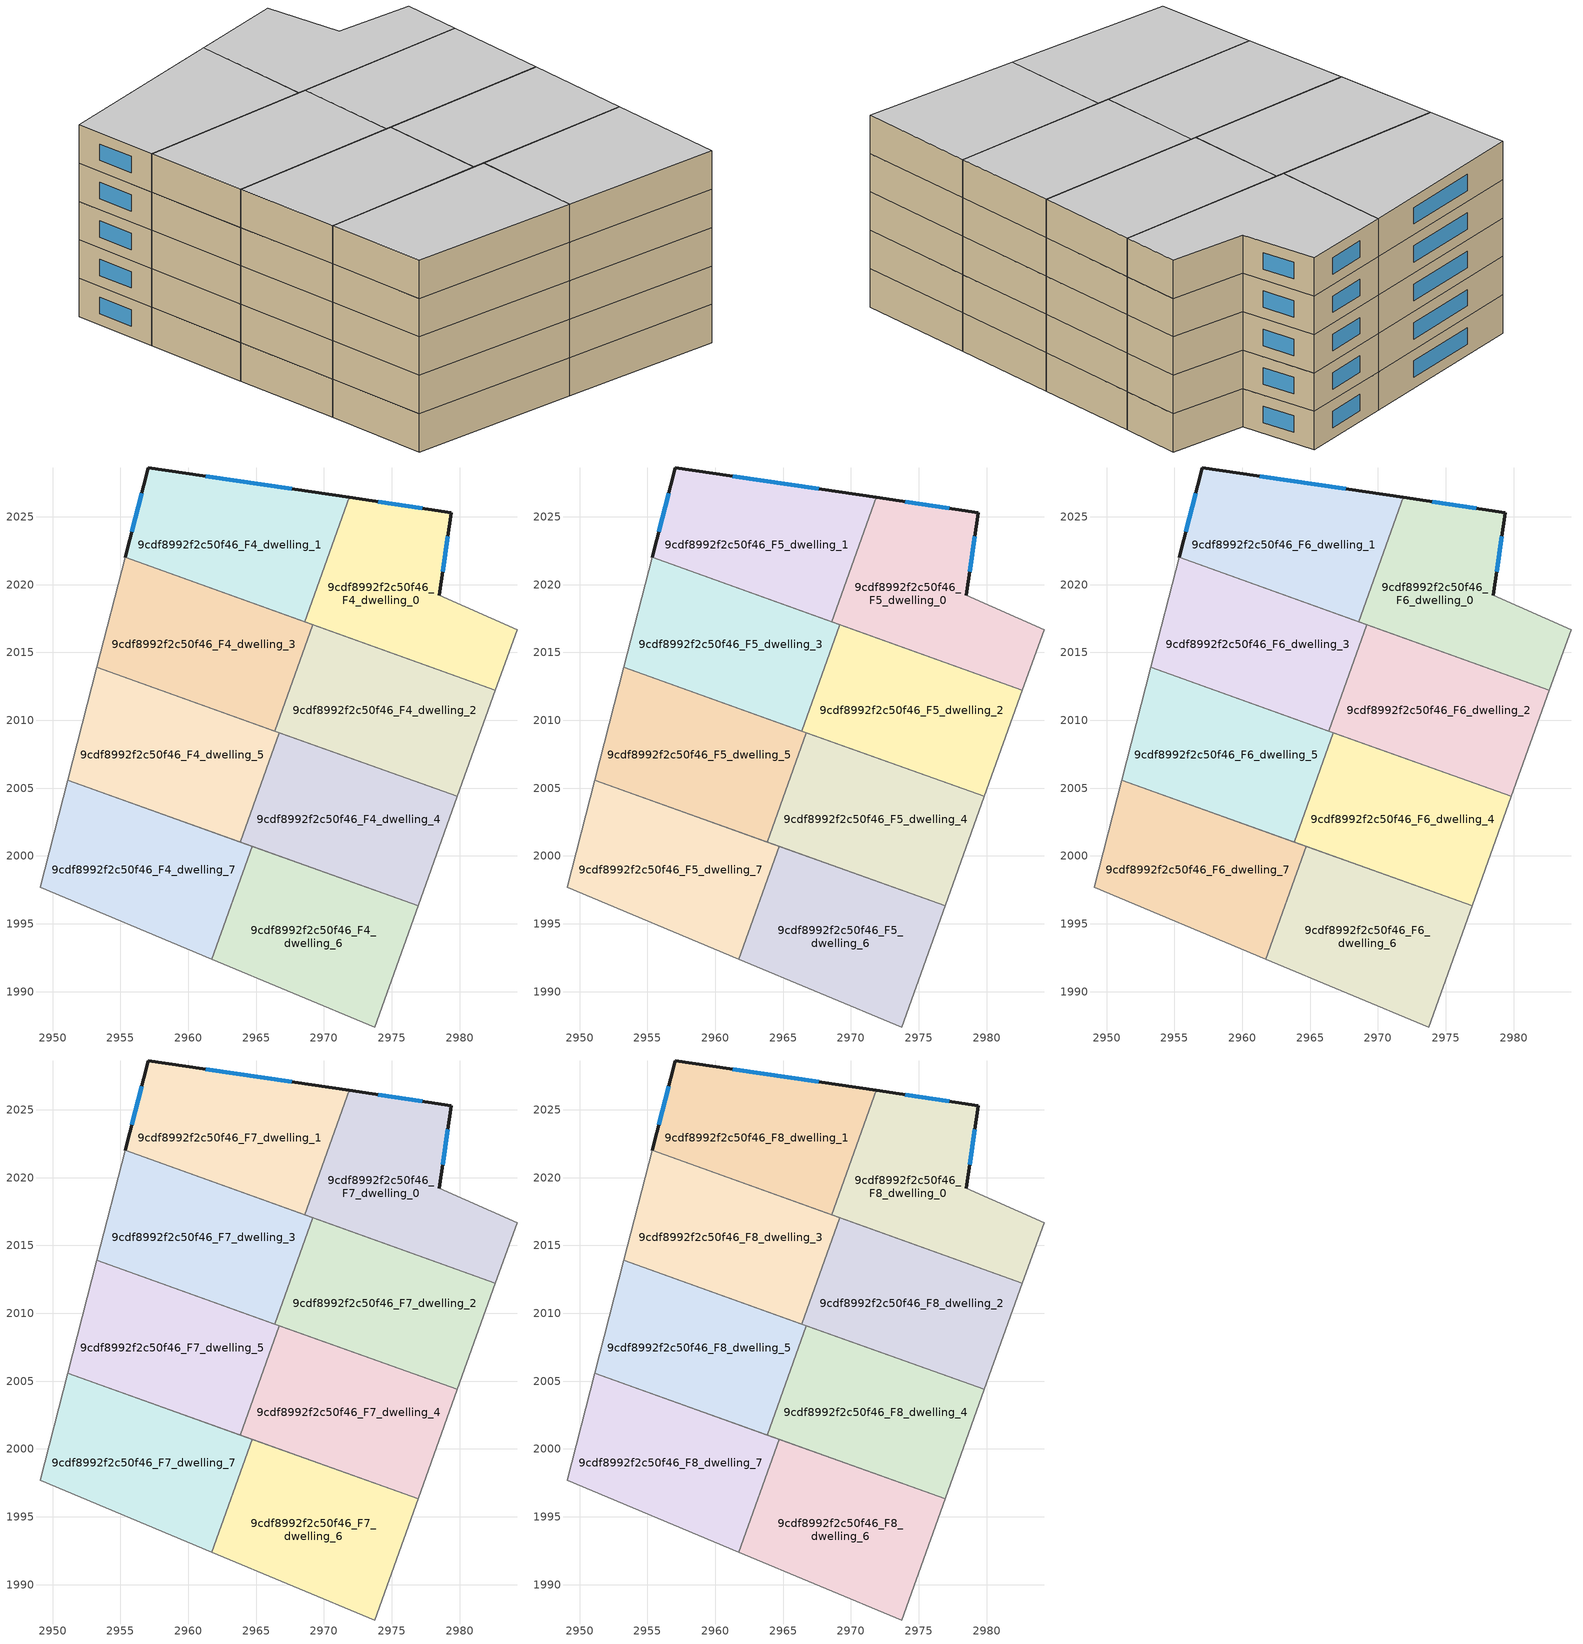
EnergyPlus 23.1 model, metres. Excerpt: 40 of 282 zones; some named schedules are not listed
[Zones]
9cdf8992f2c50f46_F4_dwelling_0
 floor to 9cdf8992f2c50f46_F3_dwelling_0 (EU_floor_Construction): 2979.39,2025.3 2978.5,2019.21 2984.23,2016.69 2982.64,2012.23 2968.57,2017.27 2971.85,2026.42 z12
 wall outside (EU_wall_Construction): 2978.5,2019.21 2979.39,2025.3 2971.85,2026.42 z12:15
 wall adiabatic (EU_wall_Construction): 2968.57,2017.27 2982.64,2012.23 2984.23,2016.69 2978.5,2019.21 z12:15
 wall to 9cdf8992f2c50f46_F4_dwelling_1 (EU_wall_Construction): 2971.85,2026.42 2968.57,2017.27 z12:15
 window (EU_Window_Construction): 2977.24,2025.62 2974.01,2026.1 / 2978.75,2020.95 2979.14,2023.56 z12.86:14.14
9cdf8992f2c50f46_F4_dwelling_1
 floor to 9cdf8992f2c50f46_F3_dwelling_1 (EU_floor_Construction): 2971.85,2026.42 2968.57,2017.27 2955.35,2022.01 2957.05,2028.62 z12
 wall outside (EU_wall_Construction): 2971.85,2026.42 2957.05,2028.62 2955.35,2022.01 z12:15
 wall adiabatic (EU_wall_Construction): 2955.35,2022.01 2968.57,2017.27 z12:15
 window (EU_Window_Construction): 2967.62,2027.05 2961.28,2028 / 2956.57,2026.73 2955.83,2023.9 z12.86:14.14
9cdf8992f2c50f46_F4_dwelling_2
 floor to 9cdf8992f2c50f46_F3_dwelling_2 (EU_floor_Construction): 2982.64,2012.23 2979.83,2004.39 2966.36,2009.21 2969.17,2017.05 z12
 wall adiabatic (EU_wall_Construction): 2966.36,2009.21 2979.83,2004.39 2982.64,2012.23 2969.17,2017.05 z12:15
 wall to 9cdf8992f2c50f46_F4_dwelling_3 (EU_wall_Construction): 2969.17,2017.05 2966.36,2009.21 z12:15
9cdf8992f2c50f46_F4_dwelling_3
 floor to 9cdf8992f2c50f46_F3_dwelling_3 (EU_floor_Construction): 2969.17,2017.05 2966.36,2009.21 2953.26,2013.91 2955.35,2022.01 z12
 wall adiabatic (EU_wall_Construction): 2969.17,2017.05 2955.35,2022.01 2953.26,2013.91 2966.36,2009.21 z12:15
9cdf8992f2c50f46_F4_dwelling_4
 floor to 9cdf8992f2c50f46_F3_dwelling_4 (EU_floor_Construction): 2979.83,2004.39 2976.94,1996.33 2963.84,2001.02 2966.73,2009.08 z12
 wall adiabatic (EU_wall_Construction): 2963.84,2001.02 2976.94,1996.33 2979.83,2004.39 2966.73,2009.08 z12:15
 wall to 9cdf8992f2c50f46_F4_dwelling_5 (EU_wall_Construction): 2966.73,2009.08 2963.84,2001.02 z12:15
9cdf8992f2c50f46_F4_dwelling_5
 floor to 9cdf8992f2c50f46_F3_dwelling_5 (EU_floor_Construction): 2966.73,2009.08 2963.84,2001.02 2951.11,2005.58 2953.26,2013.91 z12
 wall adiabatic (EU_wall_Construction): 2966.73,2009.08 2953.26,2013.91 2951.11,2005.58 2963.84,2001.02 z12:15
9cdf8992f2c50f46_F4_dwelling_6
 floor to 9cdf8992f2c50f46_F3_dwelling_6 (EU_floor_Construction): 2976.94,1996.33 2973.73,1987.37 2961.73,1992.39 2964.71,2000.71 z12
 wall adiabatic (EU_wall_Construction): 2961.73,1992.39 2973.73,1987.37 2976.94,1996.33 2964.71,2000.71 z12:15
 wall to 9cdf8992f2c50f46_F4_dwelling_7 (EU_wall_Construction): 2964.71,2000.71 2961.73,1992.39 z12:15
9cdf8992f2c50f46_F4_dwelling_7
 floor to 9cdf8992f2c50f46_F3_dwelling_7 (EU_floor_Construction): 2964.71,2000.71 2961.73,1992.39 2949.08,1997.68 2951.11,2005.58 z12
 wall adiabatic (EU_wall_Construction): 2964.71,2000.71 2951.11,2005.58 2949.08,1997.68 2961.73,1992.39 z12:15
9cdf8992f2c50f46_F5_dwelling_0
 floor to 9cdf8992f2c50f46_F4_dwelling_0 (EU_floor_Construction): 2979.39,2025.3 2978.5,2019.21 2984.23,2016.69 2982.64,2012.23 2968.57,2017.27 2971.85,2026.42 z15
 wall outside (EU_wall_Construction): 2978.5,2019.21 2979.39,2025.3 2971.85,2026.42 z15:18
 wall adiabatic (EU_wall_Construction): 2968.57,2017.27 2982.64,2012.23 2984.23,2016.69 2978.5,2019.21 z15:18
 wall to 9cdf8992f2c50f46_F5_dwelling_1 (EU_wall_Construction): 2971.85,2026.42 2968.57,2017.27 z15:18
 window (EU_Window_Construction): 2977.24,2025.62 2974.01,2026.1 / 2978.75,2020.95 2979.14,2023.56 z15.86:17.14
9cdf8992f2c50f46_F5_dwelling_1
 floor to 9cdf8992f2c50f46_F4_dwelling_1 (EU_floor_Construction): 2971.85,2026.42 2968.57,2017.27 2955.35,2022.01 2957.05,2028.62 z15
 wall outside (EU_wall_Construction): 2971.85,2026.42 2957.05,2028.62 2955.35,2022.01 z15:18
 wall adiabatic (EU_wall_Construction): 2955.35,2022.01 2968.57,2017.27 z15:18
 window (EU_Window_Construction): 2967.62,2027.05 2961.28,2028 / 2956.57,2026.73 2955.83,2023.9 z15.86:17.14
9cdf8992f2c50f46_F5_dwelling_2
 floor to 9cdf8992f2c50f46_F4_dwelling_2 (EU_floor_Construction): 2982.64,2012.23 2979.83,2004.39 2966.36,2009.21 2969.17,2017.05 z15
 wall adiabatic (EU_wall_Construction): 2966.36,2009.21 2979.83,2004.39 2982.64,2012.23 2969.17,2017.05 z15:18
 wall to 9cdf8992f2c50f46_F5_dwelling_3 (EU_wall_Construction): 2969.17,2017.05 2966.36,2009.21 z15:18
9cdf8992f2c50f46_F5_dwelling_3
 floor to 9cdf8992f2c50f46_F4_dwelling_3 (EU_floor_Construction): 2969.17,2017.05 2966.36,2009.21 2953.26,2013.91 2955.35,2022.01 z15
 wall adiabatic (EU_wall_Construction): 2969.17,2017.05 2955.35,2022.01 2953.26,2013.91 2966.36,2009.21 z15:18
9cdf8992f2c50f46_F5_dwelling_4
 floor to 9cdf8992f2c50f46_F4_dwelling_4 (EU_floor_Construction): 2979.83,2004.39 2976.94,1996.33 2963.84,2001.02 2966.73,2009.08 z15
 wall adiabatic (EU_wall_Construction): 2963.84,2001.02 2976.94,1996.33 2979.83,2004.39 2966.73,2009.08 z15:18
 wall to 9cdf8992f2c50f46_F5_dwelling_5 (EU_wall_Construction): 2966.73,2009.08 2963.84,2001.02 z15:18
9cdf8992f2c50f46_F5_dwelling_5
 floor to 9cdf8992f2c50f46_F4_dwelling_5 (EU_floor_Construction): 2966.73,2009.08 2963.84,2001.02 2951.11,2005.58 2953.26,2013.91 z15
 wall adiabatic (EU_wall_Construction): 2966.73,2009.08 2953.26,2013.91 2951.11,2005.58 2963.84,2001.02 z15:18
9cdf8992f2c50f46_F5_dwelling_6
 floor to 9cdf8992f2c50f46_F4_dwelling_6 (EU_floor_Construction): 2976.94,1996.33 2973.73,1987.37 2961.73,1992.39 2964.71,2000.71 z15
 wall adiabatic (EU_wall_Construction): 2961.73,1992.39 2973.73,1987.37 2976.94,1996.33 2964.71,2000.71 z15:18
 wall to 9cdf8992f2c50f46_F5_dwelling_7 (EU_wall_Construction): 2964.71,2000.71 2961.73,1992.39 z15:18
9cdf8992f2c50f46_F5_dwelling_7
 floor to 9cdf8992f2c50f46_F4_dwelling_7 (EU_floor_Construction): 2964.71,2000.71 2961.73,1992.39 2949.08,1997.68 2951.11,2005.58 z15
 wall adiabatic (EU_wall_Construction): 2964.71,2000.71 2951.11,2005.58 2949.08,1997.68 2961.73,1992.39 z15:18
9cdf8992f2c50f46_F6_dwelling_0
 floor to 9cdf8992f2c50f46_F5_dwelling_0 (EU_floor_Construction): 2979.39,2025.3 2978.5,2019.21 2984.23,2016.69 2982.64,2012.23 2968.57,2017.27 2971.85,2026.42 z18
 wall outside (EU_wall_Construction): 2978.5,2019.21 2979.39,2025.3 2971.85,2026.42 z18:21
 wall adiabatic (EU_wall_Construction): 2968.57,2017.27 2982.64,2012.23 2984.23,2016.69 2978.5,2019.21 z18:21
 wall to 9cdf8992f2c50f46_F6_dwelling_1 (EU_wall_Construction): 2971.85,2026.42 2968.57,2017.27 z18:21
 window (EU_Window_Construction): 2977.24,2025.62 2974.01,2026.1 / 2978.75,2020.95 2979.14,2023.56 z18.86:20.14
9cdf8992f2c50f46_F6_dwelling_1
 floor to 9cdf8992f2c50f46_F5_dwelling_1 (EU_floor_Construction): 2971.85,2026.42 2968.57,2017.27 2955.35,2022.01 2957.05,2028.62 z18
 wall outside (EU_wall_Construction): 2971.85,2026.42 2957.05,2028.62 2955.35,2022.01 z18:21
 wall adiabatic (EU_wall_Construction): 2955.35,2022.01 2968.57,2017.27 z18:21
 window (EU_Window_Construction): 2967.62,2027.05 2961.28,2028 / 2956.57,2026.73 2955.83,2023.9 z18.86:20.14
9cdf8992f2c50f46_F6_dwelling_2
 floor to 9cdf8992f2c50f46_F5_dwelling_2 (EU_floor_Construction): 2982.64,2012.23 2979.83,2004.39 2966.36,2009.21 2969.17,2017.05 z18
 wall adiabatic (EU_wall_Construction): 2966.36,2009.21 2979.83,2004.39 2982.64,2012.23 2969.17,2017.05 z18:21
 wall to 9cdf8992f2c50f46_F6_dwelling_3 (EU_wall_Construction): 2969.17,2017.05 2966.36,2009.21 z18:21
9cdf8992f2c50f46_F6_dwelling_3
 floor to 9cdf8992f2c50f46_F5_dwelling_3 (EU_floor_Construction): 2969.17,2017.05 2966.36,2009.21 2953.26,2013.91 2955.35,2022.01 z18
 wall adiabatic (EU_wall_Construction): 2969.17,2017.05 2955.35,2022.01 2953.26,2013.91 2966.36,2009.21 z18:21
9cdf8992f2c50f46_F6_dwelling_4
 floor to 9cdf8992f2c50f46_F5_dwelling_4 (EU_floor_Construction): 2979.83,2004.39 2976.94,1996.33 2963.84,2001.02 2966.73,2009.08 z18
 wall adiabatic (EU_wall_Construction): 2963.84,2001.02 2976.94,1996.33 2979.83,2004.39 2966.73,2009.08 z18:21
 wall to 9cdf8992f2c50f46_F6_dwelling_5 (EU_wall_Construction): 2966.73,2009.08 2963.84,2001.02 z18:21
9cdf8992f2c50f46_F6_dwelling_5
 floor to 9cdf8992f2c50f46_F5_dwelling_5 (EU_floor_Construction): 2966.73,2009.08 2963.84,2001.02 2951.11,2005.58 2953.26,2013.91 z18
 wall adiabatic (EU_wall_Construction): 2966.73,2009.08 2953.26,2013.91 2951.11,2005.58 2963.84,2001.02 z18:21
9cdf8992f2c50f46_F6_dwelling_6
 floor to 9cdf8992f2c50f46_F5_dwelling_6 (EU_floor_Construction): 2976.94,1996.33 2973.73,1987.37 2961.73,1992.39 2964.71,2000.71 z18
 wall adiabatic (EU_wall_Construction): 2961.73,1992.39 2973.73,1987.37 2976.94,1996.33 2964.71,2000.71 z18:21
 wall to 9cdf8992f2c50f46_F6_dwelling_7 (EU_wall_Construction): 2964.71,2000.71 2961.73,1992.39 z18:21
9cdf8992f2c50f46_F6_dwelling_7
 floor to 9cdf8992f2c50f46_F5_dwelling_7 (EU_floor_Construction): 2964.71,2000.71 2961.73,1992.39 2949.08,1997.68 2951.11,2005.58 z18
 wall adiabatic (EU_wall_Construction): 2964.71,2000.71 2951.11,2005.58 2949.08,1997.68 2961.73,1992.39 z18:21
9cdf8992f2c50f46_F7_dwelling_0
 floor to 9cdf8992f2c50f46_F6_dwelling_0 (EU_floor_Construction): 2979.39,2025.3 2978.5,2019.21 2984.23,2016.69 2982.64,2012.23 2968.57,2017.27 2971.85,2026.42 z21
 wall outside (EU_wall_Construction): 2978.5,2019.21 2979.39,2025.3 2971.85,2026.42 z21:24
 wall adiabatic (EU_wall_Construction): 2968.57,2017.27 2982.64,2012.23 2984.23,2016.69 2978.5,2019.21 z21:24
 wall to 9cdf8992f2c50f46_F7_dwelling_1 (EU_wall_Construction): 2971.85,2026.42 2968.57,2017.27 z21:24
 window (EU_Window_Construction): 2977.24,2025.62 2974.01,2026.1 / 2978.75,2020.95 2979.14,2023.56 z21.86:23.14
9cdf8992f2c50f46_F7_dwelling_1
 floor to 9cdf8992f2c50f46_F6_dwelling_1 (EU_floor_Construction): 2971.85,2026.42 2968.57,2017.27 2955.35,2022.01 2957.05,2028.62 z21
 wall outside (EU_wall_Construction): 2971.85,2026.42 2957.05,2028.62 2955.35,2022.01 z21:24
 wall adiabatic (EU_wall_Construction): 2955.35,2022.01 2968.57,2017.27 z21:24
 window (EU_Window_Construction): 2967.62,2027.05 2961.28,2028 / 2956.57,2026.73 2955.83,2023.9 z21.86:23.14
9cdf8992f2c50f46_F7_dwelling_2
 floor to 9cdf8992f2c50f46_F6_dwelling_2 (EU_floor_Construction): 2982.64,2012.23 2979.83,2004.39 2966.36,2009.21 2969.17,2017.05 z21
 wall adiabatic (EU_wall_Construction): 2966.36,2009.21 2979.83,2004.39 2982.64,2012.23 2969.17,2017.05 z21:24
 wall to 9cdf8992f2c50f46_F7_dwelling_3 (EU_wall_Construction): 2969.17,2017.05 2966.36,2009.21 z21:24
9cdf8992f2c50f46_F7_dwelling_3
 floor to 9cdf8992f2c50f46_F6_dwelling_3 (EU_floor_Construction): 2969.17,2017.05 2966.36,2009.21 2953.26,2013.91 2955.35,2022.01 z21
 wall adiabatic (EU_wall_Construction): 2969.17,2017.05 2955.35,2022.01 2953.26,2013.91 2966.36,2009.21 z21:24
9cdf8992f2c50f46_F7_dwelling_4
 floor to 9cdf8992f2c50f46_F6_dwelling_4 (EU_floor_Construction): 2979.83,2004.39 2976.94,1996.33 2963.84,2001.02 2966.73,2009.08 z21
 wall adiabatic (EU_wall_Construction): 2963.84,2001.02 2976.94,1996.33 2979.83,2004.39 2966.73,2009.08 z21:24
 wall to 9cdf8992f2c50f46_F7_dwelling_5 (EU_wall_Construction): 2966.73,2009.08 2963.84,2001.02 z21:24
9cdf8992f2c50f46_F7_dwelling_5
 floor to 9cdf8992f2c50f46_F6_dwelling_5 (EU_floor_Construction): 2966.73,2009.08 2963.84,2001.02 2951.11,2005.58 2953.26,2013.91 z21
 wall adiabatic (EU_wall_Construction): 2966.73,2009.08 2953.26,2013.91 2951.11,2005.58 2963.84,2001.02 z21:24
9cdf8992f2c50f46_F7_dwelling_6
 floor to 9cdf8992f2c50f46_F6_dwelling_6 (EU_floor_Construction): 2976.94,1996.33 2973.73,1987.37 2961.73,1992.39 2964.71,2000.71 z21
 wall adiabatic (EU_wall_Construction): 2961.73,1992.39 2973.73,1987.37 2976.94,1996.33 2964.71,2000.71 z21:24
 wall to 9cdf8992f2c50f46_F7_dwelling_7 (EU_wall_Construction): 2964.71,2000.71 2961.73,1992.39 z21:24
9cdf8992f2c50f46_F7_dwelling_7
 floor to 9cdf8992f2c50f46_F6_dwelling_7 (EU_floor_Construction): 2964.71,2000.71 2961.73,1992.39 2949.08,1997.68 2951.11,2005.58 z21
 wall adiabatic (EU_wall_Construction): 2964.71,2000.71 2951.11,2005.58 2949.08,1997.68 2961.73,1992.39 z21:24
9cdf8992f2c50f46_F8_dwelling_0
 floor to 9cdf8992f2c50f46_F7_dwelling_0 (EU_floor_Construction): 2979.39,2025.3 2978.5,2019.21 2984.23,2016.69 2982.64,2012.23 2968.57,2017.27 2971.85,2026.42 z24
 wall outside (EU_wall_Construction): 2978.5,2019.21 2979.39,2025.3 2971.85,2026.42 z24:27
 wall adiabatic (EU_wall_Construction): 2968.57,2017.27 2982.64,2012.23 2984.23,2016.69 2978.5,2019.21 z24:27
 wall to 9cdf8992f2c50f46_F8_dwelling_1 (EU_wall_Construction): 2971.85,2026.42 2968.57,2017.27 z24:27
 window (EU_Window_Construction): 2977.24,2025.62 2974.01,2026.1 / 2978.75,2020.95 2979.14,2023.56 z24.86:26.14
 ceiling to 9cdf8992f2c50f46_F9_dwelling_0 (EU_floor_Construction): 2982.64,2012.23 2984.23,2016.69 2978.5,2019.21 2979.39,2025.3 2971.85,2026.42 2968.57,2017.27 z27
9cdf8992f2c50f46_F8_dwelling_1
 floor to 9cdf8992f2c50f46_F7_dwelling_1 (EU_floor_Construction): 2971.85,2026.42 2968.57,2017.27 2955.35,2022.01 2957.05,2028.62 z24
 wall outside (EU_wall_Construction): 2971.85,2026.42 2957.05,2028.62 2955.35,2022.01 z24:27
 wall adiabatic (EU_wall_Construction): 2955.35,2022.01 2968.57,2017.27 z24:27
 window (EU_Window_Construction): 2967.62,2027.05 2961.28,2028 / 2956.57,2026.73 2955.83,2023.9 z24.86:26.14
 ceiling to 9cdf8992f2c50f46_F9_dwelling_1 (EU_floor_Construction): 2968.57,2017.27 2971.85,2026.42 2957.05,2028.62 2955.35,2022.01 z27
9cdf8992f2c50f46_F8_dwelling_2
 floor to 9cdf8992f2c50f46_F7_dwelling_2 (EU_floor_Construction): 2982.64,2012.23 2979.83,2004.39 2966.36,2009.21 2969.17,2017.05 z24
 wall adiabatic (EU_wall_Construction): 2966.36,2009.21 2979.83,2004.39 2982.64,2012.23 2969.17,2017.05 z24:27
 wall to 9cdf8992f2c50f46_F8_dwelling_3 (EU_wall_Construction): 2969.17,2017.05 2966.36,2009.21 z24:27
 ceiling to 9cdf8992f2c50f46_F9_dwelling_2 (EU_floor_Construction): 2979.83,2004.39 2982.64,2012.23 2969.17,2017.05 2966.36,2009.21 z27
9cdf8992f2c50f46_F8_dwelling_3
 floor to 9cdf8992f2c50f46_F7_dwelling_3 (EU_floor_Construction): 2969.17,2017.05 2966.36,2009.21 2953.26,2013.91 2955.35,2022.01 z24
 wall adiabatic (EU_wall_Construction): 2969.17,2017.05 2955.35,2022.01 2953.26,2013.91 2966.36,2009.21 z24:27
 ceiling to 9cdf8992f2c50f46_F9_dwelling_3 (EU_floor_Construction): 2966.36,2009.21 2969.17,2017.05 2955.35,2022.01 2953.26,2013.91 z27
9cdf8992f2c50f46_F8_dwelling_4
 floor to 9cdf8992f2c50f46_F7_dwelling_4 (EU_floor_Construction): 2979.83,2004.39 2976.94,1996.33 2963.84,2001.02 2966.73,2009.08 z24
 wall adiabatic (EU_wall_Construction): 2963.84,2001.02 2976.94,1996.33 2979.83,2004.39 2966.73,2009.08 z24:27
 wall to 9cdf8992f2c50f46_F8_dwelling_5 (EU_wall_Construction): 2966.73,2009.08 2963.84,2001.02 z24:27
 ceiling to 9cdf8992f2c50f46_F9_dwelling_4 (EU_floor_Construction): 2976.94,1996.33 2979.83,2004.39 2966.73,2009.08 2963.84,2001.02 z27
9cdf8992f2c50f46_F8_dwelling_5
 floor to 9cdf8992f2c50f46_F7_dwelling_5 (EU_floor_Construction): 2966.73,2009.08 2963.84,2001.02 2951.11,2005.58 2953.26,2013.91 z24
 wall adiabatic (EU_wall_Construction): 2966.73,2009.08 2953.26,2013.91 2951.11,2005.58 2963.84,2001.02 z24:27
 ceiling to 9cdf8992f2c50f46_F9_dwelling_5 (EU_floor_Construction): 2963.84,2001.02 2966.73,2009.08 2953.26,2013.91 2951.11,2005.58 z27
9cdf8992f2c50f46_F8_dwelling_6
 floor to 9cdf8992f2c50f46_F7_dwelling_6 (EU_floor_Construction): 2976.94,1996.33 2973.73,1987.37 2961.73,1992.39 2964.71,2000.71 z24
 wall adiabatic (EU_wall_Construction): 2961.73,1992.39 2973.73,1987.37 2976.94,1996.33 2964.71,2000.71 z24:27
 wall to 9cdf8992f2c50f46_F8_dwelling_7 (EU_wall_Construction): 2964.71,2000.71 2961.73,1992.39 z24:27
 ceiling to 9cdf8992f2c50f46_F9_dwelling_6 (EU_floor_Construction): 2973.73,1987.37 2976.94,1996.33 2964.71,2000.71 2961.73,1992.39 z27
9cdf8992f2c50f46_F8_dwelling_7
 floor to 9cdf8992f2c50f46_F7_dwelling_7 (EU_floor_Construction): 2964.71,2000.71 2961.73,1992.39 2949.08,1997.68 2951.11,2005.58 z24
 wall adiabatic (EU_wall_Construction): 2964.71,2000.71 2951.11,2005.58 2949.08,1997.68 2961.73,1992.39 z24:27
 ceiling to 9cdf8992f2c50f46_F9_dwelling_7 (EU_floor_Construction): 2961.73,1992.39 2964.71,2000.71 2951.11,2005.58 2949.08,1997.68 z27
[Building]
EU S2 Campaign: North Axis=0; Terrain=City; Solar Distribution=FullExterior
[Site:Location]
Helsinki-Vantaa.AP: Latitude=60.317; Longitude=24.963; Time Zone=2; Elevation=54.6
[SizingPeriod:WeatherFileDays]
AnnualSizingPeriod: Begin Month=1; Begin Day of Month=1; End Month=12; End Day of Month=31; Day of Week for Start Day=Monday; Use Weather File Daylight Saving Period=No; Use Weather File Rain and Snow Indicators=No
[MATERIAL]
EU_InternalMass_Material: Roughness=MediumRough; Thickness=0.1; Conductivity=1; Density=1800; Specific Heat=900; Thermal Absorptance=0.9; Solar Absorptance=0.7; Visible Absorptance=0.7
[MATERIAL:NOMASS] Roughness=MediumRough; Thermal Absorptance=0.9; Solar Absorptance=0.7; Visible Absorptance=0.7
Name | Thermal Resistance
EU_wall_NoMass | 5.91765
EU_floor_NoMass | 6.2875
[WINDOWMATERIAL:SIMPLEGLAZINGSYSTEM]
EU_Window_SimpleGlazing: UFactor=0.994035; Solar Heat Gain Coefficient=0.7; Visible Transmittance=0.7
[CONSTRUCTION]
EU_wall_Construction: EU_wall_NoMass
EU_floor_Construction: EU_floor_NoMass
EU_Window_Construction: EU_Window_SimpleGlazing
EU_InternalMass_Construction: EU_InternalMass_Material
[ZONE] Type=1; Multiplier=1; Ceiling Height=autocalculate; Floor Area=autocalculate; Part of Total Floor Area=Yes
Name | Volume
9cdf8992f2c50f46_F4_dwelling_0; 9cdf8992f2c50f46_F5_dwelling_0; 9cdf8992f2c50f46_F6_dwelling_0; 9cdf8992f2c50f46_F7_dwelling_0; 9cdf8992f2c50f46_F8_dwelling_0 | 357.466
9cdf8992f2c50f46_F4_dwelling_1; 9cdf8992f2c50f46_F5_dwelling_1; 9cdf8992f2c50f46_F6_dwelling_1; 9cdf8992f2c50f46_F7_dwelling_1; 9cdf8992f2c50f46_F8_dwelling_1 | 357.464
9cdf8992f2c50f46_F4_dwelling_2; 9cdf8992f2c50f46_F5_dwelling_2; 9cdf8992f2c50f46_F6_dwelling_2; 9cdf8992f2c50f46_F7_dwelling_2; 9cdf8992f2c50f46_F8_dwelling_2 | 357.456
9cdf8992f2c50f46_F4_dwelling_3; 9cdf8992f2c50f46_F5_dwelling_3; 9cdf8992f2c50f46_F6_dwelling_3; 9cdf8992f2c50f46_F7_dwelling_3; 9cdf8992f2c50f46_F8_dwelling_3 | 357.463
9cdf8992f2c50f46_F4_dwelling_4; 9cdf8992f2c50f46_F5_dwelling_4; 9cdf8992f2c50f46_F6_dwelling_4; 9cdf8992f2c50f46_F7_dwelling_4; 9cdf8992f2c50f46_F8_dwelling_4 | 357.469
9cdf8992f2c50f46_F4_dwelling_5; 9cdf8992f2c50f46_F5_dwelling_5; 9cdf8992f2c50f46_F6_dwelling_5; 9cdf8992f2c50f46_F7_dwelling_5; 9cdf8992f2c50f46_F8_dwelling_5 | 357.488
9cdf8992f2c50f46_F4_dwelling_6; 9cdf8992f2c50f46_F5_dwelling_6; 9cdf8992f2c50f46_F6_dwelling_6; 9cdf8992f2c50f46_F7_dwelling_6; 9cdf8992f2c50f46_F8_dwelling_6 | 357.472
9cdf8992f2c50f46_F4_dwelling_7; 9cdf8992f2c50f46_F5_dwelling_7; 9cdf8992f2c50f46_F6_dwelling_7; 9cdf8992f2c50f46_F7_dwelling_7; 9cdf8992f2c50f46_F8_dwelling_7 | 357.478
[INTERNALMASS] Construction=EU_InternalMass_Construction
Name | Zone or ZoneList | Surface Area
9cdf8992f2c50f46_F4_dwelling_0_EU_InternalMass | 9cdf8992f2c50f46_F4_dwelling_0 | 119.155
9cdf8992f2c50f46_F4_dwelling_1_EU_InternalMass | 9cdf8992f2c50f46_F4_dwelling_1 | 119.155
9cdf8992f2c50f46_F4_dwelling_2_EU_InternalMass | 9cdf8992f2c50f46_F4_dwelling_2 | 119.15
9cdf8992f2c50f46_F4_dwelling_3_EU_InternalMass | 9cdf8992f2c50f46_F4_dwelling_3 | 119.157
9cdf8992f2c50f46_F4_dwelling_4_EU_InternalMass | 9cdf8992f2c50f46_F4_dwelling_4 | 119.157
9cdf8992f2c50f46_F4_dwelling_5_EU_InternalMass | 9cdf8992f2c50f46_F4_dwelling_5 | 119.163
9cdf8992f2c50f46_F4_dwelling_6_EU_InternalMass | 9cdf8992f2c50f46_F4_dwelling_6 | 119.156
9cdf8992f2c50f46_F4_dwelling_7_EU_InternalMass | 9cdf8992f2c50f46_F4_dwelling_7 | 119.159
9cdf8992f2c50f46_F5_dwelling_0_EU_InternalMass | 9cdf8992f2c50f46_F5_dwelling_0 | 119.155
9cdf8992f2c50f46_F5_dwelling_1_EU_InternalMass | 9cdf8992f2c50f46_F5_dwelling_1 | 119.155
9cdf8992f2c50f46_F5_dwelling_2_EU_InternalMass | 9cdf8992f2c50f46_F5_dwelling_2 | 119.15
9cdf8992f2c50f46_F5_dwelling_3_EU_InternalMass | 9cdf8992f2c50f46_F5_dwelling_3 | 119.157
9cdf8992f2c50f46_F5_dwelling_4_EU_InternalMass | 9cdf8992f2c50f46_F5_dwelling_4 | 119.157
9cdf8992f2c50f46_F5_dwelling_5_EU_InternalMass | 9cdf8992f2c50f46_F5_dwelling_5 | 119.163
9cdf8992f2c50f46_F5_dwelling_6_EU_InternalMass | 9cdf8992f2c50f46_F5_dwelling_6 | 119.156
9cdf8992f2c50f46_F5_dwelling_7_EU_InternalMass | 9cdf8992f2c50f46_F5_dwelling_7 | 119.159
9cdf8992f2c50f46_F6_dwelling_0_EU_InternalMass | 9cdf8992f2c50f46_F6_dwelling_0 | 119.155
9cdf8992f2c50f46_F6_dwelling_1_EU_InternalMass | 9cdf8992f2c50f46_F6_dwelling_1 | 119.155
9cdf8992f2c50f46_F6_dwelling_2_EU_InternalMass | 9cdf8992f2c50f46_F6_dwelling_2 | 119.15
9cdf8992f2c50f46_F6_dwelling_3_EU_InternalMass | 9cdf8992f2c50f46_F6_dwelling_3 | 119.157
9cdf8992f2c50f46_F6_dwelling_4_EU_InternalMass | 9cdf8992f2c50f46_F6_dwelling_4 | 119.157
9cdf8992f2c50f46_F6_dwelling_5_EU_InternalMass | 9cdf8992f2c50f46_F6_dwelling_5 | 119.163
9cdf8992f2c50f46_F6_dwelling_6_EU_InternalMass | 9cdf8992f2c50f46_F6_dwelling_6 | 119.156
9cdf8992f2c50f46_F6_dwelling_7_EU_InternalMass | 9cdf8992f2c50f46_F6_dwelling_7 | 119.159
9cdf8992f2c50f46_F7_dwelling_0_EU_InternalMass | 9cdf8992f2c50f46_F7_dwelling_0 | 119.155
9cdf8992f2c50f46_F7_dwelling_1_EU_InternalMass | 9cdf8992f2c50f46_F7_dwelling_1 | 119.155
9cdf8992f2c50f46_F7_dwelling_2_EU_InternalMass | 9cdf8992f2c50f46_F7_dwelling_2 | 119.15
9cdf8992f2c50f46_F7_dwelling_3_EU_InternalMass | 9cdf8992f2c50f46_F7_dwelling_3 | 119.157
9cdf8992f2c50f46_F7_dwelling_4_EU_InternalMass | 9cdf8992f2c50f46_F7_dwelling_4 | 119.157
9cdf8992f2c50f46_F7_dwelling_5_EU_InternalMass | 9cdf8992f2c50f46_F7_dwelling_5 | 119.163
9cdf8992f2c50f46_F7_dwelling_6_EU_InternalMass | 9cdf8992f2c50f46_F7_dwelling_6 | 119.156
9cdf8992f2c50f46_F7_dwelling_7_EU_InternalMass | 9cdf8992f2c50f46_F7_dwelling_7 | 119.159
9cdf8992f2c50f46_F8_dwelling_0_EU_InternalMass | 9cdf8992f2c50f46_F8_dwelling_0 | 119.155
9cdf8992f2c50f46_F8_dwelling_1_EU_InternalMass | 9cdf8992f2c50f46_F8_dwelling_1 | 119.155
9cdf8992f2c50f46_F8_dwelling_2_EU_InternalMass | 9cdf8992f2c50f46_F8_dwelling_2 | 119.15
9cdf8992f2c50f46_F8_dwelling_3_EU_InternalMass | 9cdf8992f2c50f46_F8_dwelling_3 | 119.157
9cdf8992f2c50f46_F8_dwelling_4_EU_InternalMass | 9cdf8992f2c50f46_F8_dwelling_4 | 119.157
9cdf8992f2c50f46_F8_dwelling_5_EU_InternalMass | 9cdf8992f2c50f46_F8_dwelling_5 | 119.163
9cdf8992f2c50f46_F8_dwelling_6_EU_InternalMass | 9cdf8992f2c50f46_F8_dwelling_6 | 119.156
9cdf8992f2c50f46_F8_dwelling_7_EU_InternalMass | 9cdf8992f2c50f46_F8_dwelling_7 | 119.159
[OTHEREQUIPMENT] Fuel Type=Electricity; Design Level Calculation Method=Watts/Area; Power per Zone Floor Area=1; Fraction Latent=0; Fraction Radiant=0; Fraction Lost=0; Carbon Dioxide Generation Rate=0; EndUse Subcategory=EU_Step8_InternalGains
Name | Zone or ZoneList or Space or SpaceList | Schedule
EU_Step8_InternalGain_9cdf8992f2c50f46_F4_dwelling_0_f000 | 9cdf8992f2c50f46_F4_dwelling_0 | EU_Step8_GainSchedule_9cdf8992f2c50f46_F4_dwelling_0_f000
EU_Step8_InternalGain_9cdf8992f2c50f46_F4_dwelling_1_f000 | 9cdf8992f2c50f46_F4_dwelling_1 | EU_Step8_GainSchedule_9cdf8992f2c50f46_F4_dwelling_1_f000
EU_Step8_InternalGain_9cdf8992f2c50f46_F4_dwelling_2_f000 | 9cdf8992f2c50f46_F4_dwelling_2 | EU_Step8_GainSchedule_9cdf8992f2c50f46_F4_dwelling_2_f000
EU_Step8_InternalGain_9cdf8992f2c50f46_F4_dwelling_3_f000 | 9cdf8992f2c50f46_F4_dwelling_3 | EU_Step8_GainSchedule_9cdf8992f2c50f46_F4_dwelling_3_f000
EU_Step8_InternalGain_9cdf8992f2c50f46_F4_dwelling_4_f000 | 9cdf8992f2c50f46_F4_dwelling_4 | EU_Step8_GainSchedule_9cdf8992f2c50f46_F4_dwelling_4_f000
EU_Step8_InternalGain_9cdf8992f2c50f46_F4_dwelling_5_f000 | 9cdf8992f2c50f46_F4_dwelling_5 | EU_Step8_GainSchedule_9cdf8992f2c50f46_F4_dwelling_5_f000
EU_Step8_InternalGain_9cdf8992f2c50f46_F4_dwelling_6_f000 | 9cdf8992f2c50f46_F4_dwelling_6 | EU_Step8_GainSchedule_9cdf8992f2c50f46_F4_dwelling_6_f000
EU_Step8_InternalGain_9cdf8992f2c50f46_F4_dwelling_7_f000 | 9cdf8992f2c50f46_F4_dwelling_7 | EU_Step8_GainSchedule_9cdf8992f2c50f46_F4_dwelling_7_f000
EU_Step8_InternalGain_9cdf8992f2c50f46_F5_dwelling_0_f000 | 9cdf8992f2c50f46_F5_dwelling_0 | EU_Step8_GainSchedule_9cdf8992f2c50f46_F5_dwelling_0_f000
EU_Step8_InternalGain_9cdf8992f2c50f46_F5_dwelling_1_f000 | 9cdf8992f2c50f46_F5_dwelling_1 | EU_Step8_GainSchedule_9cdf8992f2c50f46_F5_dwelling_1_f000
EU_Step8_InternalGain_9cdf8992f2c50f46_F5_dwelling_2_f000 | 9cdf8992f2c50f46_F5_dwelling_2 | EU_Step8_GainSchedule_9cdf8992f2c50f46_F5_dwelling_2_f000
EU_Step8_InternalGain_9cdf8992f2c50f46_F5_dwelling_3_f000 | 9cdf8992f2c50f46_F5_dwelling_3 | EU_Step8_GainSchedule_9cdf8992f2c50f46_F5_dwelling_3_f000
EU_Step8_InternalGain_9cdf8992f2c50f46_F5_dwelling_4_f000 | 9cdf8992f2c50f46_F5_dwelling_4 | EU_Step8_GainSchedule_9cdf8992f2c50f46_F5_dwelling_4_f000
EU_Step8_InternalGain_9cdf8992f2c50f46_F5_dwelling_5_f000 | 9cdf8992f2c50f46_F5_dwelling_5 | EU_Step8_GainSchedule_9cdf8992f2c50f46_F5_dwelling_5_f000
EU_Step8_InternalGain_9cdf8992f2c50f46_F5_dwelling_6_f000 | 9cdf8992f2c50f46_F5_dwelling_6 | EU_Step8_GainSchedule_9cdf8992f2c50f46_F5_dwelling_6_f000
EU_Step8_InternalGain_9cdf8992f2c50f46_F5_dwelling_7_f000 | 9cdf8992f2c50f46_F5_dwelling_7 | EU_Step8_GainSchedule_9cdf8992f2c50f46_F5_dwelling_7_f000
EU_Step8_InternalGain_9cdf8992f2c50f46_F6_dwelling_0_f000 | 9cdf8992f2c50f46_F6_dwelling_0 | EU_Step8_GainSchedule_9cdf8992f2c50f46_F6_dwelling_0_f000
EU_Step8_InternalGain_9cdf8992f2c50f46_F6_dwelling_1_f000 | 9cdf8992f2c50f46_F6_dwelling_1 | EU_Step8_GainSchedule_9cdf8992f2c50f46_F6_dwelling_1_f000
EU_Step8_InternalGain_9cdf8992f2c50f46_F6_dwelling_2_f000 | 9cdf8992f2c50f46_F6_dwelling_2 | EU_Step8_GainSchedule_9cdf8992f2c50f46_F6_dwelling_2_f000
EU_Step8_InternalGain_9cdf8992f2c50f46_F6_dwelling_3_f000 | 9cdf8992f2c50f46_F6_dwelling_3 | EU_Step8_GainSchedule_9cdf8992f2c50f46_F6_dwelling_3_f000
EU_Step8_InternalGain_9cdf8992f2c50f46_F6_dwelling_4_f000 | 9cdf8992f2c50f46_F6_dwelling_4 | EU_Step8_GainSchedule_9cdf8992f2c50f46_F6_dwelling_4_f000
EU_Step8_InternalGain_9cdf8992f2c50f46_F6_dwelling_5_f000 | 9cdf8992f2c50f46_F6_dwelling_5 | EU_Step8_GainSchedule_9cdf8992f2c50f46_F6_dwelling_5_f000
EU_Step8_InternalGain_9cdf8992f2c50f46_F6_dwelling_6_f000 | 9cdf8992f2c50f46_F6_dwelling_6 | EU_Step8_GainSchedule_9cdf8992f2c50f46_F6_dwelling_6_f000
EU_Step8_InternalGain_9cdf8992f2c50f46_F6_dwelling_7_f000 | 9cdf8992f2c50f46_F6_dwelling_7 | EU_Step8_GainSchedule_9cdf8992f2c50f46_F6_dwelling_7_f000
EU_Step8_InternalGain_9cdf8992f2c50f46_F7_dwelling_0_f000 | 9cdf8992f2c50f46_F7_dwelling_0 | EU_Step8_GainSchedule_9cdf8992f2c50f46_F7_dwelling_0_f000
EU_Step8_InternalGain_9cdf8992f2c50f46_F7_dwelling_1_f000 | 9cdf8992f2c50f46_F7_dwelling_1 | EU_Step8_GainSchedule_9cdf8992f2c50f46_F7_dwelling_1_f000
EU_Step8_InternalGain_9cdf8992f2c50f46_F7_dwelling_2_f000 | 9cdf8992f2c50f46_F7_dwelling_2 | EU_Step8_GainSchedule_9cdf8992f2c50f46_F7_dwelling_2_f000
EU_Step8_InternalGain_9cdf8992f2c50f46_F7_dwelling_3_f000 | 9cdf8992f2c50f46_F7_dwelling_3 | EU_Step8_GainSchedule_9cdf8992f2c50f46_F7_dwelling_3_f000
EU_Step8_InternalGain_9cdf8992f2c50f46_F7_dwelling_4_f000 | 9cdf8992f2c50f46_F7_dwelling_4 | EU_Step8_GainSchedule_9cdf8992f2c50f46_F7_dwelling_4_f000
EU_Step8_InternalGain_9cdf8992f2c50f46_F7_dwelling_5_f000 | 9cdf8992f2c50f46_F7_dwelling_5 | EU_Step8_GainSchedule_9cdf8992f2c50f46_F7_dwelling_5_f000
EU_Step8_InternalGain_9cdf8992f2c50f46_F7_dwelling_6_f000 | 9cdf8992f2c50f46_F7_dwelling_6 | EU_Step8_GainSchedule_9cdf8992f2c50f46_F7_dwelling_6_f000
EU_Step8_InternalGain_9cdf8992f2c50f46_F7_dwelling_7_f000 | 9cdf8992f2c50f46_F7_dwelling_7 | EU_Step8_GainSchedule_9cdf8992f2c50f46_F7_dwelling_7_f000
EU_Step8_InternalGain_9cdf8992f2c50f46_F8_dwelling_0_f000 | 9cdf8992f2c50f46_F8_dwelling_0 | EU_Step8_GainSchedule_9cdf8992f2c50f46_F8_dwelling_0_f000
EU_Step8_InternalGain_9cdf8992f2c50f46_F8_dwelling_1_f000 | 9cdf8992f2c50f46_F8_dwelling_1 | EU_Step8_GainSchedule_9cdf8992f2c50f46_F8_dwelling_1_f000
EU_Step8_InternalGain_9cdf8992f2c50f46_F8_dwelling_2_f000 | 9cdf8992f2c50f46_F8_dwelling_2 | EU_Step8_GainSchedule_9cdf8992f2c50f46_F8_dwelling_2_f000
EU_Step8_InternalGain_9cdf8992f2c50f46_F8_dwelling_3_f000 | 9cdf8992f2c50f46_F8_dwelling_3 | EU_Step8_GainSchedule_9cdf8992f2c50f46_F8_dwelling_3_f000
EU_Step8_InternalGain_9cdf8992f2c50f46_F8_dwelling_4_f000 | 9cdf8992f2c50f46_F8_dwelling_4 | EU_Step8_GainSchedule_9cdf8992f2c50f46_F8_dwelling_4_f000
EU_Step8_InternalGain_9cdf8992f2c50f46_F8_dwelling_5_f000 | 9cdf8992f2c50f46_F8_dwelling_5 | EU_Step8_GainSchedule_9cdf8992f2c50f46_F8_dwelling_5_f000
EU_Step8_InternalGain_9cdf8992f2c50f46_F8_dwelling_6_f000 | 9cdf8992f2c50f46_F8_dwelling_6 | EU_Step8_GainSchedule_9cdf8992f2c50f46_F8_dwelling_6_f000
EU_Step8_InternalGain_9cdf8992f2c50f46_F8_dwelling_7_f000 | 9cdf8992f2c50f46_F8_dwelling_7 | EU_Step8_GainSchedule_9cdf8992f2c50f46_F8_dwelling_7_f000
[ZONEVENTILATION:DESIGNFLOWRATE] Schedule=EU_AlwaysOn; Design Flow Rate Calculation Method=AirChanges/Hour; Air Changes per Hour=0.596421; Ventilation Type=Natural; Fan Pressure Rise=0; Fan Total Efficiency=1; Constant Term Coefficient=1; Temperature Term Coefficient=0; Velocity Term Coefficient=0; Velocity Squared Term Coefficient=0; Minimum Indoor Temperature=-100; Maximum Indoor Temperature=100; Delta Temperature=-100; Minimum Outdoor Temperature=-100; Maximum Outdoor Temperature=100; Maximum Wind Speed=40
Name | Zone or ZoneList or Space or SpaceList
EU_ConstantAir_9cdf8992f2c50f46_F4_dwelling_0 | 9cdf8992f2c50f46_F4_dwelling_0
EU_ConstantAir_9cdf8992f2c50f46_F4_dwelling_1 | 9cdf8992f2c50f46_F4_dwelling_1
EU_ConstantAir_9cdf8992f2c50f46_F4_dwelling_2 | 9cdf8992f2c50f46_F4_dwelling_2
EU_ConstantAir_9cdf8992f2c50f46_F4_dwelling_3 | 9cdf8992f2c50f46_F4_dwelling_3
EU_ConstantAir_9cdf8992f2c50f46_F4_dwelling_4 | 9cdf8992f2c50f46_F4_dwelling_4
EU_ConstantAir_9cdf8992f2c50f46_F4_dwelling_5 | 9cdf8992f2c50f46_F4_dwelling_5
EU_ConstantAir_9cdf8992f2c50f46_F4_dwelling_6 | 9cdf8992f2c50f46_F4_dwelling_6
EU_ConstantAir_9cdf8992f2c50f46_F4_dwelling_7 | 9cdf8992f2c50f46_F4_dwelling_7
EU_ConstantAir_9cdf8992f2c50f46_F5_dwelling_0 | 9cdf8992f2c50f46_F5_dwelling_0
EU_ConstantAir_9cdf8992f2c50f46_F5_dwelling_1 | 9cdf8992f2c50f46_F5_dwelling_1
EU_ConstantAir_9cdf8992f2c50f46_F5_dwelling_2 | 9cdf8992f2c50f46_F5_dwelling_2
EU_ConstantAir_9cdf8992f2c50f46_F5_dwelling_3 | 9cdf8992f2c50f46_F5_dwelling_3
EU_ConstantAir_9cdf8992f2c50f46_F5_dwelling_4 | 9cdf8992f2c50f46_F5_dwelling_4
EU_ConstantAir_9cdf8992f2c50f46_F5_dwelling_5 | 9cdf8992f2c50f46_F5_dwelling_5
EU_ConstantAir_9cdf8992f2c50f46_F5_dwelling_6 | 9cdf8992f2c50f46_F5_dwelling_6
EU_ConstantAir_9cdf8992f2c50f46_F5_dwelling_7 | 9cdf8992f2c50f46_F5_dwelling_7
EU_ConstantAir_9cdf8992f2c50f46_F6_dwelling_0 | 9cdf8992f2c50f46_F6_dwelling_0
EU_ConstantAir_9cdf8992f2c50f46_F6_dwelling_1 | 9cdf8992f2c50f46_F6_dwelling_1
EU_ConstantAir_9cdf8992f2c50f46_F6_dwelling_2 | 9cdf8992f2c50f46_F6_dwelling_2
EU_ConstantAir_9cdf8992f2c50f46_F6_dwelling_3 | 9cdf8992f2c50f46_F6_dwelling_3
EU_ConstantAir_9cdf8992f2c50f46_F6_dwelling_4 | 9cdf8992f2c50f46_F6_dwelling_4
EU_ConstantAir_9cdf8992f2c50f46_F6_dwelling_5 | 9cdf8992f2c50f46_F6_dwelling_5
EU_ConstantAir_9cdf8992f2c50f46_F6_dwelling_6 | 9cdf8992f2c50f46_F6_dwelling_6
EU_ConstantAir_9cdf8992f2c50f46_F6_dwelling_7 | 9cdf8992f2c50f46_F6_dwelling_7
EU_ConstantAir_9cdf8992f2c50f46_F7_dwelling_0 | 9cdf8992f2c50f46_F7_dwelling_0
EU_ConstantAir_9cdf8992f2c50f46_F7_dwelling_1 | 9cdf8992f2c50f46_F7_dwelling_1
EU_ConstantAir_9cdf8992f2c50f46_F7_dwelling_2 | 9cdf8992f2c50f46_F7_dwelling_2
EU_ConstantAir_9cdf8992f2c50f46_F7_dwelling_3 | 9cdf8992f2c50f46_F7_dwelling_3
EU_ConstantAir_9cdf8992f2c50f46_F7_dwelling_4 | 9cdf8992f2c50f46_F7_dwelling_4
EU_ConstantAir_9cdf8992f2c50f46_F7_dwelling_5 | 9cdf8992f2c50f46_F7_dwelling_5
EU_ConstantAir_9cdf8992f2c50f46_F7_dwelling_6 | 9cdf8992f2c50f46_F7_dwelling_6
EU_ConstantAir_9cdf8992f2c50f46_F7_dwelling_7 | 9cdf8992f2c50f46_F7_dwelling_7
EU_ConstantAir_9cdf8992f2c50f46_F8_dwelling_0 | 9cdf8992f2c50f46_F8_dwelling_0
EU_ConstantAir_9cdf8992f2c50f46_F8_dwelling_1 | 9cdf8992f2c50f46_F8_dwelling_1
EU_ConstantAir_9cdf8992f2c50f46_F8_dwelling_2 | 9cdf8992f2c50f46_F8_dwelling_2
EU_ConstantAir_9cdf8992f2c50f46_F8_dwelling_3 | 9cdf8992f2c50f46_F8_dwelling_3
EU_ConstantAir_9cdf8992f2c50f46_F8_dwelling_4 | 9cdf8992f2c50f46_F8_dwelling_4
EU_ConstantAir_9cdf8992f2c50f46_F8_dwelling_5 | 9cdf8992f2c50f46_F8_dwelling_5
EU_ConstantAir_9cdf8992f2c50f46_F8_dwelling_6 | 9cdf8992f2c50f46_F8_dwelling_6
EU_ConstantAir_9cdf8992f2c50f46_F8_dwelling_7 | 9cdf8992f2c50f46_F8_dwelling_7
[HVACTEMPLATE:ZONE:IDEALLOADSAIRSYSTEM] System Availability Schedule=EU_AlwaysOn; Maximum Heating Supply Air Temperature=50; Minimum Cooling Supply Air Temperature=13; Maximum Heating Supply Air Humidity Ratio=0.0156; Minimum Cooling Supply Air Humidity Ratio=0.0077; Heating Limit=NoLimit; Cooling Limit=NoLimit; Heating Availability Schedule=EU_AlwaysOn; Cooling Availability Schedule=EU_CoolingOff; Dehumidification Control Type=ConstantSensibleHeatRatio; Cooling Sensible Heat Ratio=0.7; Dehumidification Setpoint=60; Humidification Control Type=None; Humidification Setpoint=30; Outdoor Air Method=None; Outdoor Air Flow Rate per Person=0.00944; Outdoor Air Flow Rate per Zone Floor Area=0; Outdoor Air Flow Rate per Zone=0; Demand Controlled Ventilation Type=None; Outdoor Air Economizer Type=NoEconomizer; Heat Recovery Type=None; Sensible Heat Recovery Effectiveness=0.7; Latent Heat Recovery Effectiveness=0.65
Name | Template Thermostat
9cdf8992f2c50f46_F4_dwelling_0 | EU_HeatOnly_9cdf8992f2c50f46_F4_dwelling_0
9cdf8992f2c50f46_F4_dwelling_1 | EU_HeatOnly_9cdf8992f2c50f46_F4_dwelling_1
9cdf8992f2c50f46_F4_dwelling_2 | EU_HeatOnly_9cdf8992f2c50f46_F4_dwelling_2
9cdf8992f2c50f46_F4_dwelling_3 | EU_HeatOnly_9cdf8992f2c50f46_F4_dwelling_3
9cdf8992f2c50f46_F4_dwelling_4 | EU_HeatOnly_9cdf8992f2c50f46_F4_dwelling_4
9cdf8992f2c50f46_F4_dwelling_5 | EU_HeatOnly_9cdf8992f2c50f46_F4_dwelling_5
9cdf8992f2c50f46_F4_dwelling_6 | EU_HeatOnly_9cdf8992f2c50f46_F4_dwelling_6
9cdf8992f2c50f46_F4_dwelling_7 | EU_HeatOnly_9cdf8992f2c50f46_F4_dwelling_7
9cdf8992f2c50f46_F5_dwelling_0 | EU_HeatOnly_9cdf8992f2c50f46_F5_dwelling_0
9cdf8992f2c50f46_F5_dwelling_1 | EU_HeatOnly_9cdf8992f2c50f46_F5_dwelling_1
9cdf8992f2c50f46_F5_dwelling_2 | EU_HeatOnly_9cdf8992f2c50f46_F5_dwelling_2
9cdf8992f2c50f46_F5_dwelling_3 | EU_HeatOnly_9cdf8992f2c50f46_F5_dwelling_3
9cdf8992f2c50f46_F5_dwelling_4 | EU_HeatOnly_9cdf8992f2c50f46_F5_dwelling_4
9cdf8992f2c50f46_F5_dwelling_5 | EU_HeatOnly_9cdf8992f2c50f46_F5_dwelling_5
9cdf8992f2c50f46_F5_dwelling_6 | EU_HeatOnly_9cdf8992f2c50f46_F5_dwelling_6
9cdf8992f2c50f46_F5_dwelling_7 | EU_HeatOnly_9cdf8992f2c50f46_F5_dwelling_7
9cdf8992f2c50f46_F6_dwelling_0 | EU_HeatOnly_9cdf8992f2c50f46_F6_dwelling_0
9cdf8992f2c50f46_F6_dwelling_1 | EU_HeatOnly_9cdf8992f2c50f46_F6_dwelling_1
9cdf8992f2c50f46_F6_dwelling_2 | EU_HeatOnly_9cdf8992f2c50f46_F6_dwelling_2
9cdf8992f2c50f46_F6_dwelling_3 | EU_HeatOnly_9cdf8992f2c50f46_F6_dwelling_3
9cdf8992f2c50f46_F6_dwelling_4 | EU_HeatOnly_9cdf8992f2c50f46_F6_dwelling_4
9cdf8992f2c50f46_F6_dwelling_5 | EU_HeatOnly_9cdf8992f2c50f46_F6_dwelling_5
9cdf8992f2c50f46_F6_dwelling_6 | EU_HeatOnly_9cdf8992f2c50f46_F6_dwelling_6
9cdf8992f2c50f46_F6_dwelling_7 | EU_HeatOnly_9cdf8992f2c50f46_F6_dwelling_7
9cdf8992f2c50f46_F7_dwelling_0 | EU_HeatOnly_9cdf8992f2c50f46_F7_dwelling_0
9cdf8992f2c50f46_F7_dwelling_1 | EU_HeatOnly_9cdf8992f2c50f46_F7_dwelling_1
9cdf8992f2c50f46_F7_dwelling_2 | EU_HeatOnly_9cdf8992f2c50f46_F7_dwelling_2
9cdf8992f2c50f46_F7_dwelling_3 | EU_HeatOnly_9cdf8992f2c50f46_F7_dwelling_3
9cdf8992f2c50f46_F7_dwelling_4 | EU_HeatOnly_9cdf8992f2c50f46_F7_dwelling_4
9cdf8992f2c50f46_F7_dwelling_5 | EU_HeatOnly_9cdf8992f2c50f46_F7_dwelling_5
9cdf8992f2c50f46_F7_dwelling_6 | EU_HeatOnly_9cdf8992f2c50f46_F7_dwelling_6
9cdf8992f2c50f46_F7_dwelling_7 | EU_HeatOnly_9cdf8992f2c50f46_F7_dwelling_7
9cdf8992f2c50f46_F8_dwelling_0 | EU_HeatOnly_9cdf8992f2c50f46_F8_dwelling_0
9cdf8992f2c50f46_F8_dwelling_1 | EU_HeatOnly_9cdf8992f2c50f46_F8_dwelling_1
9cdf8992f2c50f46_F8_dwelling_2 | EU_HeatOnly_9cdf8992f2c50f46_F8_dwelling_2
9cdf8992f2c50f46_F8_dwelling_3 | EU_HeatOnly_9cdf8992f2c50f46_F8_dwelling_3
9cdf8992f2c50f46_F8_dwelling_4 | EU_HeatOnly_9cdf8992f2c50f46_F8_dwelling_4
9cdf8992f2c50f46_F8_dwelling_5 | EU_HeatOnly_9cdf8992f2c50f46_F8_dwelling_5
9cdf8992f2c50f46_F8_dwelling_6 | EU_HeatOnly_9cdf8992f2c50f46_F8_dwelling_6
9cdf8992f2c50f46_F8_dwelling_7 | EU_HeatOnly_9cdf8992f2c50f46_F8_dwelling_7
[SIZING:ZONE] Zone Cooling Design Supply Air Temperature Input Method=SupplyAirTemperature; Zone Cooling Design Supply Air Temperature=13; Zone Heating Design Supply Air Temperature Input Method=SupplyAirTemperature; Zone Heating Design Supply Air Temperature=50; Zone Cooling Design Supply Air Humidity Ratio=0.008; Zone Heating Design Supply Air Humidity Ratio=0.008; Cooling Design Air Flow Method=DesignDay; Cooling Design Air Flow Rate=0; Cooling Minimum Air Flow per Zone Floor Area=0.000762; Cooling Minimum Air Flow=0; Cooling Minimum Air Flow Fraction=0.2; Heating Design Air Flow Method=DesignDay; Heating Design Air Flow Rate=0; Heating Maximum Air Flow per Zone Floor Area=0.002032; Heating Maximum Air Flow=0.141576; Heating Maximum Air Flow Fraction=0.3; Account for Dedicated Outdoor Air System=No; Dedicated Outdoor Air System Control Strategy=NeutralSupplyAir; Dedicated Outdoor Air Low Setpoint Temperature for Design=autosize; Dedicated Outdoor Air High Setpoint Temperature for Design=autosize; Zone Load Sizing Method=Sensible Load Only No Latent Load; Zone Latent Cooling Design Supply Air Humidity Ratio Input Method=HumidityRatioDifference; Zone Cooling Design Supply Air Humidity Ratio Difference=0.005; Zone Latent Heating Design Supply Air Humidity Ratio Input Method=HumidityRatioDifference; Zone Humidification Design Supply Air Humidity Ratio Difference=0.005
9cdf8992f2c50f46_F4_dwelling_0; 9cdf8992f2c50f46_F4_dwelling_1; 9cdf8992f2c50f46_F4_dwelling_2; 9cdf8992f2c50f46_F4_dwelling_3; 9cdf8992f2c50f46_F4_dwelling_4; 9cdf8992f2c50f46_F4_dwelling_5; 9cdf8992f2c50f46_F4_dwelling_6; 9cdf8992f2c50f46_F4_dwelling_7; 9cdf8992f2c50f46_F5_dwelling_0; 9cdf8992f2c50f46_F5_dwelling_1; 9cdf8992f2c50f46_F5_dwelling_2; 9cdf8992f2c50f46_F5_dwelling_3; 9cdf8992f2c50f46_F5_dwelling_4; 9cdf8992f2c50f46_F5_dwelling_5; 9cdf8992f2c50f46_F5_dwelling_6; 9cdf8992f2c50f46_F5_dwelling_7; 9cdf8992f2c50f46_F6_dwelling_0; 9cdf8992f2c50f46_F6_dwelling_1; 9cdf8992f2c50f46_F6_dwelling_2; 9cdf8992f2c50f46_F6_dwelling_3; 9cdf8992f2c50f46_F6_dwelling_4; 9cdf8992f2c50f46_F6_dwelling_5; 9cdf8992f2c50f46_F6_dwelling_6; 9cdf8992f2c50f46_F6_dwelling_7; 9cdf8992f2c50f46_F7_dwelling_0; 9cdf8992f2c50f46_F7_dwelling_1; 9cdf8992f2c50f46_F7_dwelling_2; 9cdf8992f2c50f46_F7_dwelling_3; 9cdf8992f2c50f46_F7_dwelling_4; 9cdf8992f2c50f46_F7_dwelling_5; 9cdf8992f2c50f46_F7_dwelling_6; 9cdf8992f2c50f46_F7_dwelling_7; 9cdf8992f2c50f46_F8_dwelling_0; 9cdf8992f2c50f46_F8_dwelling_1; 9cdf8992f2c50f46_F8_dwelling_2; 9cdf8992f2c50f46_F8_dwelling_3; 9cdf8992f2c50f46_F8_dwelling_4; 9cdf8992f2c50f46_F8_dwelling_5; 9cdf8992f2c50f46_F8_dwelling_6; 9cdf8992f2c50f46_F8_dwelling_7
[SCHEDULE:FILE] Column Number=1; Rows to Skip at Top=0; Number of Hours of Data=8760; Column Separator=Comma; Interpolate to Timestep=No; Minutes per Item=60; Adjust Schedule for Daylight Savings=Yes
Name | File
EU_Step8_GainSchedule_9cdf8992f2c50f46_F4_dwelling_0_f000 | ../../schedules/9cdf8992f2c50f46/9cdf8992f2c50f46_F4_dwelling_0_f000_gain.csv
EU_Step8_GainSchedule_9cdf8992f2c50f46_F4_dwelling_1_f000 | ../../schedules/9cdf8992f2c50f46/9cdf8992f2c50f46_F4_dwelling_1_f000_gain.csv
EU_Step8_GainSchedule_9cdf8992f2c50f46_F4_dwelling_2_f000 | ../../schedules/9cdf8992f2c50f46/9cdf8992f2c50f46_F4_dwelling_2_f000_gain.csv
EU_Step8_GainSchedule_9cdf8992f2c50f46_F4_dwelling_3_f000 | ../../schedules/9cdf8992f2c50f46/9cdf8992f2c50f46_F4_dwelling_3_f000_gain.csv
EU_Step8_GainSchedule_9cdf8992f2c50f46_F4_dwelling_4_f000 | ../../schedules/9cdf8992f2c50f46/9cdf8992f2c50f46_F4_dwelling_4_f000_gain.csv
EU_Step8_GainSchedule_9cdf8992f2c50f46_F4_dwelling_5_f000 | ../../schedules/9cdf8992f2c50f46/9cdf8992f2c50f46_F4_dwelling_5_f000_gain.csv
EU_Step8_GainSchedule_9cdf8992f2c50f46_F4_dwelling_6_f000 | ../../schedules/9cdf8992f2c50f46/9cdf8992f2c50f46_F4_dwelling_6_f000_gain.csv
EU_Step8_GainSchedule_9cdf8992f2c50f46_F4_dwelling_7_f000 | ../../schedules/9cdf8992f2c50f46/9cdf8992f2c50f46_F4_dwelling_7_f000_gain.csv
EU_Step8_GainSchedule_9cdf8992f2c50f46_F5_dwelling_0_f000 | ../../schedules/9cdf8992f2c50f46/9cdf8992f2c50f46_F5_dwelling_0_f000_gain.csv
EU_Step8_GainSchedule_9cdf8992f2c50f46_F5_dwelling_1_f000 | ../../schedules/9cdf8992f2c50f46/9cdf8992f2c50f46_F5_dwelling_1_f000_gain.csv
EU_Step8_GainSchedule_9cdf8992f2c50f46_F5_dwelling_2_f000 | ../../schedules/9cdf8992f2c50f46/9cdf8992f2c50f46_F5_dwelling_2_f000_gain.csv
EU_Step8_GainSchedule_9cdf8992f2c50f46_F5_dwelling_3_f000 | ../../schedules/9cdf8992f2c50f46/9cdf8992f2c50f46_F5_dwelling_3_f000_gain.csv
EU_Step8_GainSchedule_9cdf8992f2c50f46_F5_dwelling_4_f000 | ../../schedules/9cdf8992f2c50f46/9cdf8992f2c50f46_F5_dwelling_4_f000_gain.csv
EU_Step8_GainSchedule_9cdf8992f2c50f46_F5_dwelling_5_f000 | ../../schedules/9cdf8992f2c50f46/9cdf8992f2c50f46_F5_dwelling_5_f000_gain.csv
EU_Step8_GainSchedule_9cdf8992f2c50f46_F5_dwelling_6_f000 | ../../schedules/9cdf8992f2c50f46/9cdf8992f2c50f46_F5_dwelling_6_f000_gain.csv
EU_Step8_GainSchedule_9cdf8992f2c50f46_F5_dwelling_7_f000 | ../../schedules/9cdf8992f2c50f46/9cdf8992f2c50f46_F5_dwelling_7_f000_gain.csv
EU_Step8_GainSchedule_9cdf8992f2c50f46_F6_dwelling_0_f000 | ../../schedules/9cdf8992f2c50f46/9cdf8992f2c50f46_F6_dwelling_0_f000_gain.csv
EU_Step8_GainSchedule_9cdf8992f2c50f46_F6_dwelling_1_f000 | ../../schedules/9cdf8992f2c50f46/9cdf8992f2c50f46_F6_dwelling_1_f000_gain.csv
EU_Step8_GainSchedule_9cdf8992f2c50f46_F6_dwelling_2_f000 | ../../schedules/9cdf8992f2c50f46/9cdf8992f2c50f46_F6_dwelling_2_f000_gain.csv
